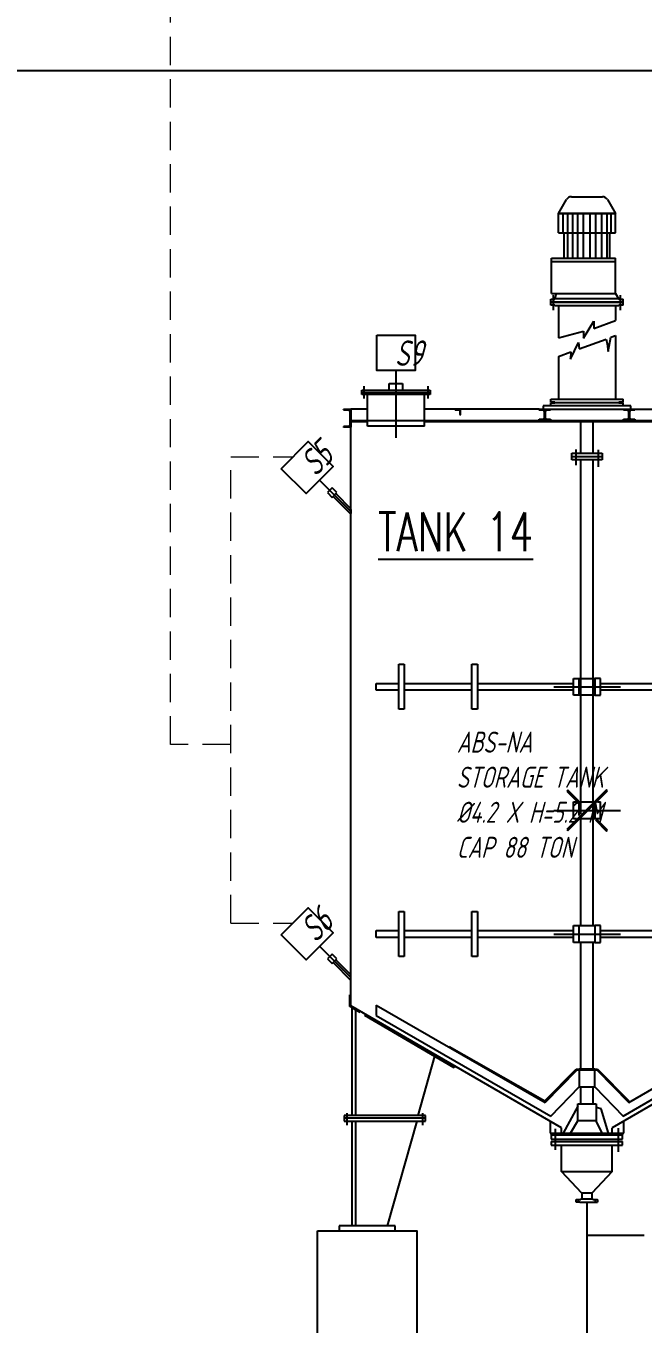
# Model space of a CAD drawing. Extents: x -29512 to 147477, y -5232 to 39709.
# Drawn here: x 139156.3 to 139194.4, y 7991.8 to 8072.1 of the extents above; entities that cross this region are included whole.
import ezdxf

# ---------------------------------------------------------------- set-up
doc = ezdxf.new("R2010")
doc.units = 0
doc.linetypes.add('ASSI', pattern=[16, 10, -2, 2, -2])
doc.linetypes.add('HIDDEN', pattern=[0.375, 0.25, -0.125])
for name, color, linetype in [('DIMENSION', 3, 'CONTINUOUS'), ('NUVOLA', 6, 'CONTINUOUS'), ('P-707D', 7, 'CONTINUOUS')]:
    doc.layers.add(name, color=color, linetype=linetype)
doc.styles.add('S3S', font='SIMPLEX', dxfattribs={"width": 0.7, "height": 0.3})
doc.styles.add('STYLE4', font='isocp.shx', dxfattribs={"width": 0.8, "oblique": 15, "height": 2})

msp = doc.modelspace()

# ---------------------------------------------------------------- linework, layer by layer
at = {"layer": 'DIMENSION', "color": 4, "linetype": 'HIDDEN', "lineweight": 15, "ltscale": 7}
for p, q in [((139165.2142, 8027.6356), (139165.2142, 8091.0761)), ((139168.9243, 8016.6038), (139168.9243, 8045.4156)), ((139168.9243, 8045.4156), (139172.7689, 8045.4156)), ((139168.9243, 8027.6356), (139165.2142, 8027.6356)), ((139168.9243, 8016.6038), (139172.7689, 8016.6038))]:
    msp.add_line(p, q, dxfattribs=at)
at = {"layer": 'DIMENSION', "color": 0, "linetype": 'ByBlock', "ltscale": 0.5}
for p, q in [((139198.4638, 8069.2752), (139146.9271, 8069.2752)), ((139190.9439, 7997.3223), (139194.4836, 7997.3223))]:
    msp.add_line(p, q, dxfattribs=at)
at = {"layer": 'DIMENSION', "color": 5, "linetype": 'ByBlock', "ltscale": 0.5}
for p, q in [((139189.454, 8060.4544), (139189.454, 8059.2657)), ((139189.7479, 8060.4544), (139189.7479, 8057.6965)), ((139190.0581, 8060.4544), (139190.0581, 8057.6965)), ((139190.3684, 8060.4544), (139190.3684, 8057.6965)), ((139190.7193, 8060.4544), (139190.7193, 8057.6965)), ((139191.1275, 8060.4544), (139191.1275, 8057.6965)), ((139191.4785, 8060.4544), (139191.4785, 8057.6965)), ((139191.8376, 8060.4544), (139191.8376, 8057.6965)), ((139192.1805, 8060.4544), (139192.1805, 8057.6965)), ((139192.4254, 8060.4544), (139192.4254, 8059.2657))]:
    msp.add_line(p, q, dxfattribs=at)
at = {"layer": 'DIMENSION', "color": 1, "linetype": 'ByBlock', "ltscale": 0.5}
msp.add_line((139179.1369, 8050.754), (139179.1369, 8046.6021), dxfattribs=at)
at = {"layer": 'DIMENSION', "color": 3, "linetype": 'ByBlock', "ltscale": 0.5}
for points in [[(139177.9559, 8052.9356), (139180.3179, 8052.9356), (139180.3179, 8050.754), (139177.9559, 8050.754)], [(139172.0446, 8044.6912), (139173.7147, 8046.3613), (139175.2573, 8044.8187), (139173.5872, 8043.1486)], [(139172.0446, 8015.8794), (139173.7147, 8017.5495), (139175.2573, 8016.0069), (139173.5872, 8014.3368)]]:
    msp.add_lwpolyline(points, close=True, dxfattribs=at)
at = {"layer": 'DIMENSION', "color": 7, "linetype": 'ByBlock', "ltscale": 0.5}
msp.add_lwpolyline([(139174.2896, 7997.5971), (139180.4282, 7997.5971), (139180.4282, 7988.8312), (139174.2896, 7988.8312)], close=True, dxfattribs=at)
at = {"layer": 'P-707D', "color": 5, "linetype": 'Continuous'}
for p, q in [((139189.1798, 8060.4544), (139189.6811, 8061.3226)), ((139189.9818, 8061.4962), (139191.9061, 8061.4962)), ((139192.2068, 8061.3226), (139192.7081, 8060.4544)), ((139189.1798, 8060.4544), (139192.7081, 8060.4544)), ((139189.1798, 8059.2657), (139189.1798, 8060.4544)), ((139192.7081, 8060.4544), (139189.1798, 8060.4544)), ((139192.7081, 8059.2657), (139192.7081, 8060.4544)), ((139189.1798, 8059.2657), (139192.7081, 8059.2657)), ((139189.5271, 8057.6965), (139189.5271, 8059.2657)), ((139192.3608, 8057.6965), (139192.3608, 8059.2657)), ((139188.7572, 8057.6965), (139192.7081, 8057.6965)), ((139188.7572, 8055.5231), (139188.7572, 8057.6965)), ((139188.7572, 8057.4953), (139192.7081, 8057.4953)), ((139192.7081, 8055.5231), (139192.7081, 8057.6965)), ((139188.7572, 8055.5231), (139192.7081, 8055.5231)), ((139189.0369, 8055.5231), (139188.9645, 8055.1858)), ((139192.7081, 8055.5231), (139192.9234, 8055.158))]:
    msp.add_line(p, q, dxfattribs=at)
at = {"layer": 'P-707D', "color": 9, "linetype": 'Continuous'}
for p, q in [((139188.7572, 8055.5231), (139188.7572, 8055.5231)), ((139188.7572, 8055.5231), (139188.7572, 8055.5231)), ((139188.7572, 8055.5231), (139188.7572, 8055.5231)), ((139176.3588, 8014.9256), (139176.3588, 8014.9951)), ((139182.3851, 8008.9205), (139182.4202, 8008.9804))]:
    msp.add_line(p, q, dxfattribs=at)
at = {"layer": 'P-707D', "color": 3, "linetype": 'Continuous'}
for p, q in [((139188.8819, 8054.4955), (139188.8819, 8055.4236)), ((139193.006, 8055.4236), (139193.006, 8054.4955))]:
    msp.add_line(p, q, dxfattribs=at)
at = {"layer": 'P-707D', "linetype": 'Continuous'}
for p, q in [((139188.7041, 8055.158), (139188.9645, 8055.158)), ((139188.7041, 8054.9774), (139188.7041, 8055.158)), ((139193.1838, 8054.9774), (139188.7041, 8054.9774)), ((139188.7041, 8054.9774), (139193.1838, 8054.9774)), ((139188.7041, 8054.7969), (139188.7041, 8054.9774)), ((139188.9645, 8054.7969), (139188.7041, 8054.7969)), ((139192.9234, 8055.1858), (139188.9645, 8055.1858)), ((139188.9645, 8054.7691), (139192.9234, 8054.7691)), ((139192.9234, 8055.158), (139193.1838, 8055.158)), ((139193.1838, 8054.7969), (139192.9234, 8054.7969)), ((139193.1838, 8054.9774), (139193.1838, 8055.158)), ((139193.1838, 8054.7969), (139193.1838, 8054.9774)), ((139178.7202, 8049.5481), (139178.7202, 8049.9648)), ((139178.7202, 8049.9648), (139179.5536, 8049.9648)), ((139179.5536, 8049.9648), (139179.5536, 8049.5481)), ((139177.0255, 8049.5481), (139178.7202, 8049.5481)), ((139177.0255, 8049.4092), (139177.0255, 8049.5481)), ((139177.0255, 8049.2703), (139177.0255, 8049.4092)), ((139177.0255, 8049.4092), (139181.2483, 8049.4092)), ((139181.2483, 8049.2703), (139177.0255, 8049.2703)), ((139177.3728, 8047.3256), (139177.3728, 8049.2703)), ((139178.7202, 8049.5481), (139179.5536, 8049.5481)), ((139179.5536, 8049.5481), (139181.2483, 8049.5481)), ((139180.901, 8047.3256), (139180.901, 8049.2703)), ((139181.2483, 8049.5481), (139181.2483, 8049.4092)), ((139181.2483, 8049.4092), (139181.2483, 8049.2703)), ((139188.7041, 8048.9925), (139189.1798, 8048.9925)), ((139188.7041, 8048.8119), (139188.7041, 8048.9925)), ((139189.1798, 8048.9925), (139192.7081, 8048.9925)), ((139192.7081, 8048.9925), (139193.1838, 8048.9925)), ((139193.1838, 8048.8119), (139193.1838, 8048.9925)), ((139175.9073, 8048.3674), (139176.3588, 8048.3674)), ((139175.9073, 8048.3478), (139175.9073, 8048.3674)), ((139176.2396, 8048.2859), (139175.9425, 8048.3097)), ((139176.3067, 8047.4103), (139176.3067, 8048.2132)), ((139176.3588, 8048.3674), (139176.3588, 8047.2561)), ((139177.3728, 8048.3674), (139176.3588, 8048.3674)), ((139176.3588, 8048.3674), (139176.3588, 8047.2561)), ((139187.9922, 8048.3674), (139180.901, 8048.3674)), ((139183.1305, 8048.3674), (139182.7832, 8048.3674)), ((139182.7832, 8048.3674), (139182.7832, 8048.357)), ((139182.8075, 8048.3327), (139183.0471, 8048.3327)), ((139183.0957, 8048.284), (139183.0957, 8048.0444)), ((139183.1305, 8048.0201), (139183.1305, 8048.3674)), ((139187.9922, 8048.2979), (139187.9922, 8048.3674)), ((139187.9922, 8048.3674), (139188.6867, 8048.3674)), ((139188.2353, 8048.2979), (139187.9922, 8048.2979)), ((139188.2353, 8048.5758), (139188.2353, 8048.3674)), ((139193.6526, 8048.5758), (139188.2353, 8048.5758)), ((139188.3186, 8047.8257), (139188.3186, 8048.2146)), ((139188.3603, 8048.2146), (139188.3603, 8047.8257)), ((139188.6867, 8048.2979), (139188.4436, 8048.2979)), ((139188.5131, 8048.3674), (139193.3748, 8048.3674)), ((139188.6867, 8048.3674), (139188.6867, 8048.2979)), ((139188.9645, 8048.8119), (139188.7041, 8048.8119)), ((139188.7041, 8048.7563), (139188.9645, 8048.7563)), ((139188.7041, 8048.5758), (139188.7041, 8048.7563)), ((139188.9645, 8048.7841), (139188.9645, 8048.8119)), ((139188.9645, 8048.7841), (139192.9234, 8048.7841)), ((139188.9645, 8048.7563), (139188.9645, 8048.7841)), ((139193.1838, 8048.8119), (139192.9234, 8048.8119)), ((139192.9234, 8048.7841), (139192.9234, 8048.8119)), ((139192.9234, 8048.7563), (139192.9234, 8048.7841)), ((139192.9234, 8048.7563), (139193.1838, 8048.7563)), ((139193.1838, 8048.5758), (139193.1838, 8048.7563)), ((139193.2012, 8048.2979), (139193.2012, 8048.3674)), ((139193.2012, 8048.3674), (139193.8957, 8048.3674)), ((139193.4443, 8048.2979), (139193.2012, 8048.2979)), ((139193.5276, 8047.8257), (139193.5276, 8048.2146)), ((139193.5693, 8048.2146), (139193.5693, 8047.8257)), ((139193.6526, 8048.3674), (139193.6526, 8048.5758)), ((139193.8957, 8048.2979), (139193.6526, 8048.2979)), ((139193.8957, 8048.3674), (139193.8957, 8048.2979)), ((139193.9153, 8048.3674), (139196.5148, 8048.3674)), ((139176.3588, 8047.6729), (139177.3728, 8047.6729)), ((139176.3588, 8047.6034), (139177.3728, 8047.6034)), ((139176.3588, 8042.6722), (139176.3588, 8047.6034)), ((139177.3728, 8047.6729), (139180.901, 8047.6729)), ((139180.901, 8047.6729), (139201.4731, 8047.6729)), ((139180.901, 8047.6034), (139190.562, 8047.6034)), ((139183.12, 8048.0201), (139183.1305, 8048.0201)), ((139187.9922, 8047.6729), (139187.9922, 8047.7423)), ((139187.9922, 8047.7423), (139188.2353, 8047.7423)), ((139188.6867, 8047.6729), (139187.9922, 8047.6729)), ((139188.4436, 8047.7423), (139188.6867, 8047.7423)), ((139188.6867, 8047.7423), (139188.6867, 8047.6729)), ((139190.562, 8047.6034), (139191.3259, 8047.6034)), ((139190.562, 8045.6587), (139190.562, 8047.6034)), ((139191.3259, 8047.6034), (139201.472, 8047.6034)), ((139191.3259, 8045.6587), (139191.3259, 8047.6034)), ((139193.2012, 8047.7423), (139193.4443, 8047.7423)), ((139193.2012, 8047.6729), (139193.2012, 8047.7423)), ((139193.8957, 8047.6729), (139193.2012, 8047.6729)), ((139193.6526, 8047.7423), (139193.8957, 8047.7423)), ((139193.8957, 8047.7423), (139193.8957, 8047.6729)), ((139175.9073, 8047.2561), (139175.9073, 8047.2757)), ((139176.3588, 8047.2561), (139175.9073, 8047.2561)), ((139175.9425, 8047.3138), (139176.2396, 8047.3376)), ((139180.901, 8047.3256), (139177.3728, 8047.3256)), ((139190.0063, 8045.6587), (139191.8816, 8045.6587)), ((139190.0063, 8045.242), (139190.0063, 8045.6587)), ((139190.0063, 8045.4504), (139191.8816, 8045.4504)), ((139191.8816, 8045.242), (139190.0063, 8045.242)), ((139190.562, 8024.0935), (139190.562, 8045.242)), ((139191.3259, 8024.0935), (139191.3259, 8045.242)), ((139191.8816, 8045.6587), (139191.8816, 8045.242)), ((139175.1948, 8043.5057), (139174.9002, 8043.2111)), ((139175.4895, 8043.2111), (139175.1948, 8043.5057)), ((139174.9002, 8043.2111), (139175.1948, 8042.9164)), ((139175.1948, 8042.9164), (139175.4895, 8043.2111)), ((139175.2587, 8042.9803), (139176.3588, 8041.8802)), ((139175.4257, 8043.1472), (139176.3588, 8042.2141)), ((139176.3588, 8042.1652), (139176.3588, 8042.6722)), ((139176.3588, 8041.9291), (139176.3588, 8042.1652)), ((139176.3588, 8042.1652), (139176.3588, 8041.9291)), ((139176.3588, 8041.4221), (139176.3588, 8041.9291)), ((139176.3588, 8011.4877), (139176.3588, 8041.4221)), ((139179.3105, 8029.8234), (139179.3105, 8032.6015)), ((139179.3105, 8032.6015), (139179.6578, 8032.6015)), ((139179.6578, 8032.6015), (139179.6578, 8029.8234)), ((139183.825, 8029.8234), (139183.825, 8032.6015)), ((139183.825, 8032.6015), (139184.1723, 8032.6015)), ((139184.1723, 8032.6015), (139184.1723, 8029.8234)), ((139177.9215, 8031.4208), (139179.3105, 8031.4208)), ((139177.9215, 8031.0041), (139177.9215, 8031.4208)), ((139179.6578, 8031.4208), (139183.825, 8031.4208)), ((139184.1723, 8031.4208), (139190.1105, 8031.4208)), ((139185.5613, 8031.4208), (139190.1105, 8031.4208)), ((139190.1105, 8030.6915), (139190.1105, 8031.7333)), ((139190.1105, 8031.7333), (139190.4578, 8031.7333)), ((139190.4578, 8030.6915), (139190.4578, 8031.7333)), ((139190.4578, 8031.7333), (139191.4301, 8031.7333)), ((139191.7774, 8031.7333), (139191.4301, 8031.7333)), ((139191.4301, 8031.7333), (139191.4301, 8030.6915)), ((139191.7774, 8030.6915), (139191.7774, 8031.7333)), ((139191.7774, 8031.4208), (139197.7156, 8031.4208)), ((139179.3105, 8031.0041), (139177.9215, 8031.0041)), ((139183.825, 8031.0041), (139179.6578, 8031.0041)), ((139190.1105, 8031.0041), (139184.1723, 8031.0041)), ((139190.4578, 8030.6915), (139190.1105, 8030.6915)), ((139191.4301, 8030.6915), (139190.4578, 8030.6915)), ((139191.4301, 8030.6915), (139191.7774, 8030.6915)), ((139197.7156, 8031.0041), (139191.7774, 8031.0041)), ((139179.6578, 8029.8234), (139179.3105, 8029.8234)), ((139184.1723, 8029.8234), (139183.825, 8029.8234)), ((139192.1596, 8024.8471), (139189.704, 8022.3916)), ((139189.763, 8024.8125), (139189.704, 8024.7535)), ((139189.704, 8024.7535), (139190.3641, 8024.0935)), ((139190.4384, 8024.1371), (139189.763, 8024.8125)), ((139189.763, 8022.3327), (139192.2185, 8024.7882)), ((139192.2185, 8024.7882), (139192.1596, 8024.8471)), ((139190.1105, 8024.0935), (139191.3259, 8024.0935)), ((139190.1105, 8023.0517), (139190.1105, 8024.0935)), ((139190.4578, 8023.258), (139190.4578, 8024.0935)), ((139190.562, 8023.3487), (139190.562, 8024.0935)), ((139191.3259, 8023.0517), (139191.3259, 8023.8314)), ((139191.4301, 8023.8568), (139191.4301, 8023.0517)), ((139191.5917, 8024.0935), (139191.7774, 8024.0935)), ((139191.7774, 8023.0517), (139191.7774, 8024.0935)), ((139190.3033, 8023.0517), (139190.1105, 8023.0517)), ((139191.7774, 8023.0517), (139190.5138, 8023.0517)), ((139190.562, 8016.4536), (139190.562, 8023.0517)), ((139191.3259, 8016.4536), (139191.3259, 8023.0517)), ((139191.4637, 8022.9939), (139192.1596, 8022.298)), ((139192.2185, 8022.3569), (139191.5562, 8023.0193)), ((139189.704, 8022.3916), (139189.763, 8022.3327)), ((139192.1596, 8022.298), (139192.2185, 8022.3569)), ((139179.3105, 8014.5436), (139179.3105, 8017.3218)), ((139179.3105, 8017.3218), (139179.6578, 8017.3218)), ((139179.6578, 8017.3218), (139179.6578, 8014.5436)), ((139183.825, 8014.5436), (139183.825, 8017.3218)), ((139183.825, 8017.3218), (139184.1723, 8017.3218)), ((139184.1723, 8017.3218), (139184.1723, 8014.5436)), ((139177.9215, 8016.1411), (139179.3105, 8016.1411)), ((139177.9215, 8015.7244), (139177.9215, 8016.1411)), ((139179.6578, 8016.1411), (139183.825, 8016.1411)), ((139184.1723, 8016.1411), (139190.1105, 8016.1411)), ((139190.1105, 8015.4118), (139190.1105, 8016.4536)), ((139190.1105, 8016.4536), (139190.4578, 8016.4536)), ((139190.4578, 8015.4118), (139190.4578, 8016.4536)), ((139190.4578, 8016.4536), (139191.4301, 8016.4536)), ((139191.7774, 8016.4536), (139191.4301, 8016.4536)), ((139191.4301, 8016.4536), (139191.4301, 8015.4118)), ((139191.7774, 8015.4118), (139191.7774, 8016.4536)), ((139191.7774, 8016.1411), (139197.7156, 8016.1411)), ((139179.3105, 8015.7244), (139177.9215, 8015.7244)), ((139183.825, 8015.7244), (139179.6578, 8015.7244)), ((139190.1105, 8015.7244), (139184.1723, 8015.7244)), ((139190.4578, 8015.4118), (139190.1105, 8015.4118)), ((139191.4301, 8015.4118), (139190.4578, 8015.4118)), ((139190.562, 8007.5889), (139190.562, 8015.4118)), ((139191.3259, 8007.5889), (139191.3259, 8015.4118)), ((139191.4301, 8015.4118), (139191.7774, 8015.4118)), ((139197.7156, 8015.7244), (139191.7774, 8015.7244)), ((139175.1948, 8014.6939), (139174.9002, 8014.3992)), ((139175.4895, 8014.3992), (139175.1948, 8014.6939)), ((139179.6578, 8014.5436), (139179.3105, 8014.5436)), ((139184.1723, 8014.5436), (139183.825, 8014.5436)), ((139174.9002, 8014.3992), (139175.1948, 8014.1046)), ((139175.1948, 8014.1046), (139175.4895, 8014.3992)), ((139175.2587, 8014.1684), (139176.3588, 8013.0683)), ((139175.4257, 8014.3354), (139176.3588, 8013.4023)), ((139189.3812, 8003.9628), (139176.3588, 8011.4877)), ((139177.9215, 8011.5394), (139177.9215, 8010.8952)), ((139177.9215, 8011.5394), (139188.3626, 8005.5262)), ((139205.5291, 8011.4877), (139192.5066, 8003.9628)), ((139193.5253, 8005.5262), (139203.9664, 8011.5394)), ((139177.9215, 8010.8952), (139188.7033, 8004.6823)), ((139193.1846, 8004.6823), (139203.9664, 8010.8952)), ((139182.4202, 8008.9804), (139188.3509, 8005.6136)), ((139188.3509, 8005.6136), (139190.2813, 8007.5889)), ((139188.3626, 8005.5262), (139190.3105, 8007.5195)), ((139190.2813, 8007.5195), (139190.2813, 8007.5889)), ((139190.2813, 8007.5889), (139190.4578, 8007.5889)), ((139190.9439, 8007.5195), (139190.2813, 8007.5195)), ((139190.9439, 8007.5889), (139190.4578, 8007.5889)), ((139190.4578, 8007.5195), (139190.4578, 8006.4777)), ((139191.4301, 8007.5889), (139190.9439, 8007.5889)), ((139191.6066, 8007.5195), (139190.9439, 8007.5195)), ((139191.4301, 8007.5889), (139191.6066, 8007.5889)), ((139191.4301, 8006.4777), (139191.4301, 8007.5195)), ((139191.5774, 8007.5195), (139193.5253, 8005.5262)), ((139191.6066, 8007.5889), (139193.537, 8005.6136)), ((139191.6066, 8007.5889), (139191.6066, 8007.5195)), ((139188.7033, 8004.6823), (139190.4578, 8006.4777)), ((139190.4578, 8006.4777), (139191.4301, 8006.4777)), ((139190.562, 8005.4289), (139190.562, 8006.4777)), ((139191.3259, 8005.4289), (139191.3259, 8006.4777)), ((139191.4301, 8006.4777), (139193.1846, 8004.6823)), ((139190.3814, 8005.2834), (139189.4718, 8003.6301)), ((139190.3814, 8005.2834), (139190.3814, 8005.4289)), ((139190.3814, 8005.4289), (139191.5065, 8005.4289)), ((139190.3814, 8004.3941), (139190.3814, 8005.2834)), ((139191.5065, 8005.4289), (139191.5065, 8004.3941)), ((139191.8267, 8005.1367), (139191.5065, 8005.2177)), ((139192.2765, 8003.6301), (139191.8267, 8005.1367)), ((139188.6694, 8004.3802), (139188.6694, 8003.8126)), ((139189.9195, 8003.6301), (139190.3814, 8004.3941)), ((139191.5065, 8004.3941), (139190.3814, 8004.3941)), ((139191.8896, 8003.6301), (139191.5065, 8004.3941)), ((139193.2185, 8003.6301), (139193.2185, 8004.3802)), ((139188.6694, 8003.8126), (139188.6694, 8003.6301)), ((139188.6694, 8003.6301), (139189.4718, 8003.6301)), ((139188.7388, 8003.6301), (139188.7388, 8003.5113)), ((139188.7388, 8003.5113), (139193.1491, 8003.5113)), ((139188.7388, 8003.5113), (139188.7388, 8003.245)), ((139189.3812, 8003.6301), (139189.3812, 8003.9628)), ((139189.4718, 8003.6301), (139193.2185, 8003.6301)), ((139192.5066, 8003.6301), (139192.5066, 8003.9628)), ((139193.1491, 8003.5113), (139193.1491, 8003.6301)), ((139193.1491, 8003.245), (139193.1491, 8003.5113)), ((139188.7388, 8003.245), (139193.1491, 8003.245)), ((139188.7388, 8003.1), (139193.1491, 8003.1)), ((139188.7388, 8003.1), (139188.7388, 8002.8916)), ((139188.7388, 8002.8916), (139193.1491, 8002.8916)), ((139189.3812, 8001.2642), (139189.3812, 8002.8916)), ((139192.5066, 8001.2642), (139192.5066, 8002.8916)), ((139193.1491, 8002.8916), (139193.1491, 8003.1)), ((139190.6314, 7999.9259), (139189.3812, 8001.2642)), ((139189.3812, 8001.2642), (139192.5066, 8001.2642)), ((139192.5066, 8001.2642), (139191.2565, 7999.9259)), ((139190.2824, 7999.3606), (139190.2824, 7999.5009)), ((139190.5029, 7999.3606), (139190.2824, 7999.3606)), ((139190.2963, 7999.5148), (139190.5692, 7999.5148)), ((139190.5029, 7999.3495), (139190.5029, 7999.3606)), ((139190.5029, 7999.3495), (139191.385, 7999.3495)), ((139190.5692, 7999.5148), (139190.5692, 7999.5453)), ((139190.5831, 7999.5592), (139190.6314, 7999.5592)), ((139191.2565, 7999.9259), (139190.6314, 7999.9259)), ((139190.6314, 7999.9259), (139190.6314, 7999.5592)), ((139190.6314, 7999.5592), (139191.2565, 7999.5592)), ((139191.2565, 7999.9259), (139191.2565, 7999.5592)), ((139191.2565, 7999.5592), (139191.3048, 7999.5592)), ((139191.3186, 7999.5453), (139191.3186, 7999.5148)), ((139191.3186, 7999.5148), (139191.5916, 7999.5148)), ((139191.385, 7999.3606), (139191.6055, 7999.3606)), ((139191.385, 7999.3495), (139191.385, 7999.3606)), ((139191.6055, 7999.5009), (139191.6055, 7999.3606))]:
    msp.add_line(p, q, dxfattribs=at)
at = {"layer": 'P-707D', "color": 6, "linetype": 'Continuous'}
for p, q in [((139189.1798, 8054.7691), (139189.1798, 8052.7723)), ((139192.7081, 8054.7691), (139192.7081, 8053.8454)), ((139190.7241, 8052.7558), (139191.3659, 8053.8006)), ((139191.3609, 8053.3567), (139192.7081, 8053.8454)), ((139191.3659, 8053.8006), (139191.3609, 8053.3567)), ((139189.1798, 8052.7723), (139190.7397, 8053.1903)), ((139190.7397, 8053.1903), (139190.7241, 8052.7558)), ((139189.933, 8051.4573), (139190.4256, 8052.4871)), ((139190.4256, 8052.4871), (139190.4727, 8052.1038)), ((139190.4727, 8052.1038), (139192.1252, 8052.7052)), ((139192.1252, 8052.7052), (139192.2018, 8052.3976)), ((139192.2018, 8052.3976), (139192.2615, 8051.9272)), ((139192.2615, 8051.9272), (139192.4128, 8052.8099)), ((139192.4128, 8052.8099), (139192.7081, 8052.9174)), ((139192.7081, 8052.9174), (139192.7081, 8048.9925)), ((139189.1798, 8051.6332), (139189.9407, 8051.9101)), ((139189.1798, 8051.6332), (139189.1798, 8048.9925)), ((139189.9407, 8051.9101), (139189.933, 8051.4573))]:
    msp.add_line(p, q, dxfattribs=at)
at = {"layer": 'P-707D', "linetype": 'ASSI'}
for p, q in [((139177.1712, 8049.0312), (139177.1712, 8049.7918)), ((139181.1026, 8049.7918), (139181.1026, 8049.0312)), ((139190.2494, 8045.8825), (139190.2494, 8044.9021)), ((139191.6385, 8045.8614), (139191.6385, 8044.8104)), ((139188.8891, 8031.2124), (139193.0092, 8031.2124)), ((139188.8891, 8023.5726), (139193.0092, 8023.5726)), ((139188.8891, 8015.9327), (139193.0092, 8015.9327)), ((139190.4147, 7999.3495), (139190.4147, 7999.5259)), ((139191.4732, 7999.3495), (139191.4732, 7999.5259))]:
    msp.add_line(p, q, dxfattribs=at)
at = {"layer": 'P-707D', "color": 1, "linetype": 'ASSI'}
for p, q in [((139176.3588, 8042.0471), (139174.4222, 8043.9837)), ((139176.3588, 8013.2353), (139174.4222, 8015.1718)), ((139176.1157, 8004.1092), (139176.1157, 8004.8646)), ((139180.795, 8004.1092), (139180.795, 8004.8646))]:
    msp.add_line(p, q, dxfattribs=at)
at = {"layer": 'P-707D', "color": 1, "linetype": 'Continuous'}
for p, q in [((139176.2893, 8011.6985), (139176.2893, 8012.1822)), ((139176.2893, 8012.1822), (139176.3588, 8012.1822)), ((139176.2893, 8011.4479), (139176.2893, 8011.6985)), ((139176.4282, 8011.3665), (139176.2893, 8011.4479)), ((139176.5324, 8011.3054), (139176.4282, 8011.3665)), ((139176.4282, 8004.716), (139176.4282, 8011.3665)), ((139176.9228, 8011.0765), (139176.5324, 8011.3054)), ((139176.6378, 8011.2436), (139176.6378, 8004.716)), ((139176.9579, 8011.1364), (139176.9228, 8011.0765)), ((139177.2223, 8010.9009), (139177.2575, 8010.9608)), ((139182.7344, 8007.669), (139177.2223, 8010.9009)), ((139180.511, 8004.716), (139181.533, 8008.3734)), ((139182.7696, 8007.7289), (139182.7344, 8007.669)), ((139180.9686, 8004.716), (139175.942, 8004.716)), ((139175.942, 8004.716), (139175.942, 8004.5424)), ((139175.942, 8004.5424), (139175.942, 8004.3687)), ((139180.9686, 8004.5424), (139175.942, 8004.5424)), ((139175.942, 8004.3687), (139180.9686, 8004.3687)), ((139176.4282, 7997.9007), (139176.4282, 8004.3687)), ((139176.6378, 8004.3687), (139176.6378, 7997.9007)), ((139178.616, 7997.9007), (139180.4539, 8004.3687)), ((139180.9686, 8004.5424), (139180.9686, 8004.716)), ((139180.9686, 8004.3687), (139180.9686, 8004.5424)), ((139176.4282, 7997.9007), (139175.6226, 7997.9007)), ((139175.6226, 7997.9007), (139175.6226, 7997.5971)), ((139176.5324, 7997.9007), (139176.4282, 7997.9007)), ((139178.616, 7997.9007), (139176.5324, 7997.9007)), ((139179.0952, 7997.9007), (139178.616, 7997.9007)), ((139179.0952, 7997.5971), (139179.0952, 7997.9007)), ((139175.6226, 7997.5971), (139179.0952, 7997.5971))]:
    msp.add_line(p, q, dxfattribs=at)
at = {"layer": 'P-707D', "color": 3, "linetype": 'ASSI'}
for p, q in [((139188.9993, 8002.5998), (139188.9993, 8003.8953)), ((139192.8886, 8002.4648), (139192.8886, 8003.9403))]:
    msp.add_line(p, q, dxfattribs=at)
at = {"layer": 'P-707D', "color": 1, "lineweight": 25}
msp.add_line((139190.9439, 7999.3495), (139190.9439, 7970.9588), dxfattribs=at)
at = {"layer": 'P-707D', "color": 5, "linetype": 'Continuous'}
for centre, start, end in [((139189.9818, 8061.1489), 90, 150), ((139191.9061, 8061.1489), 30, 90)]:
    msp.add_arc(centre, 0.3473, start, end, dxfattribs=at)
at = {"layer": 'P-707D', "linetype": 'Continuous'}
for centre, radius, start, end in [((139175.9455, 8048.3478), 0.0382, 180, 265.4261), ((139176.2337, 8048.2132), 0.0729, 0, 85.4261), ((139182.8075, 8048.357), 0.0243, 180, 270), ((139183.0471, 8048.284), 0.0486, 0, 90), ((139188.2353, 8048.2146), 0.0833, 0, 90), ((139188.4436, 8048.2146), 0.0833, 90, 180), ((139193.4443, 8048.2146), 0.0833, 0, 90), ((139193.6526, 8048.2146), 0.0833, 90, 180), ((139176.2337, 8047.4103), 0.0729, 274.5739, 0), ((139183.12, 8048.0444), 0.0243, 180, 270), ((139188.2353, 8047.8257), 0.0833, 270, 0), ((139188.4436, 8047.8257), 0.0833, 180, 270), ((139193.4443, 8047.8257), 0.0833, 270, 0), ((139193.6526, 8047.8257), 0.0833, 180, 270), ((139175.9455, 8047.2757), 0.0382, 94.5739, 180), ((139190.2963, 7999.5009), 0.0139, 90, 180), ((139190.5831, 7999.5453), 0.0139, 90, 180), ((139191.3048, 7999.5453), 0.0139, 0, 90), ((139191.5916, 7999.5009), 0.0139, 0, 90)]:
    msp.add_arc(centre, radius, start, end, dxfattribs=at)

# ---------------------------------------------------------------- texts
at = {"layer": 'DIMENSION', "color": 6, "attachment_point": 1, "style": 'STYLE4'}
for s, insert, char_height in [('S9', (139179.0704, 8052.6201), 1.57361), ('ABS-NA\\PSTORAGE TANK\\P%%C4.2 X H=5.2 M\\PCAP 88 TON', (139182.8976, 8028.4402), 1.3)]:
    msp.add_mtext(s, dxfattribs=dict(at, insert=insert, char_height=char_height))
at = {"layer": 'DIMENSION', "color": 6, "char_height": 1.57361, "attachment_point": 1, "rotation": 45, "style": 'STYLE4'}
for s, insert in [('S5', (139173.0557, 8045.2561)), ('S6', (139173.0557, 8016.4443))]:
    msp.add_mtext(s, dxfattribs=dict(at, insert=insert))
at = {"layer": 'NUVOLA', "color": 0, "insert": (139178.0372, 8041.9888), "char_height": 2.4, "width": 39.819785, "attachment_point": 1, "style": 'S3S'}
msp.add_mtext('\\LTANK 14}', dxfattribs=at)

doc.saveas('drawing.dxf')
